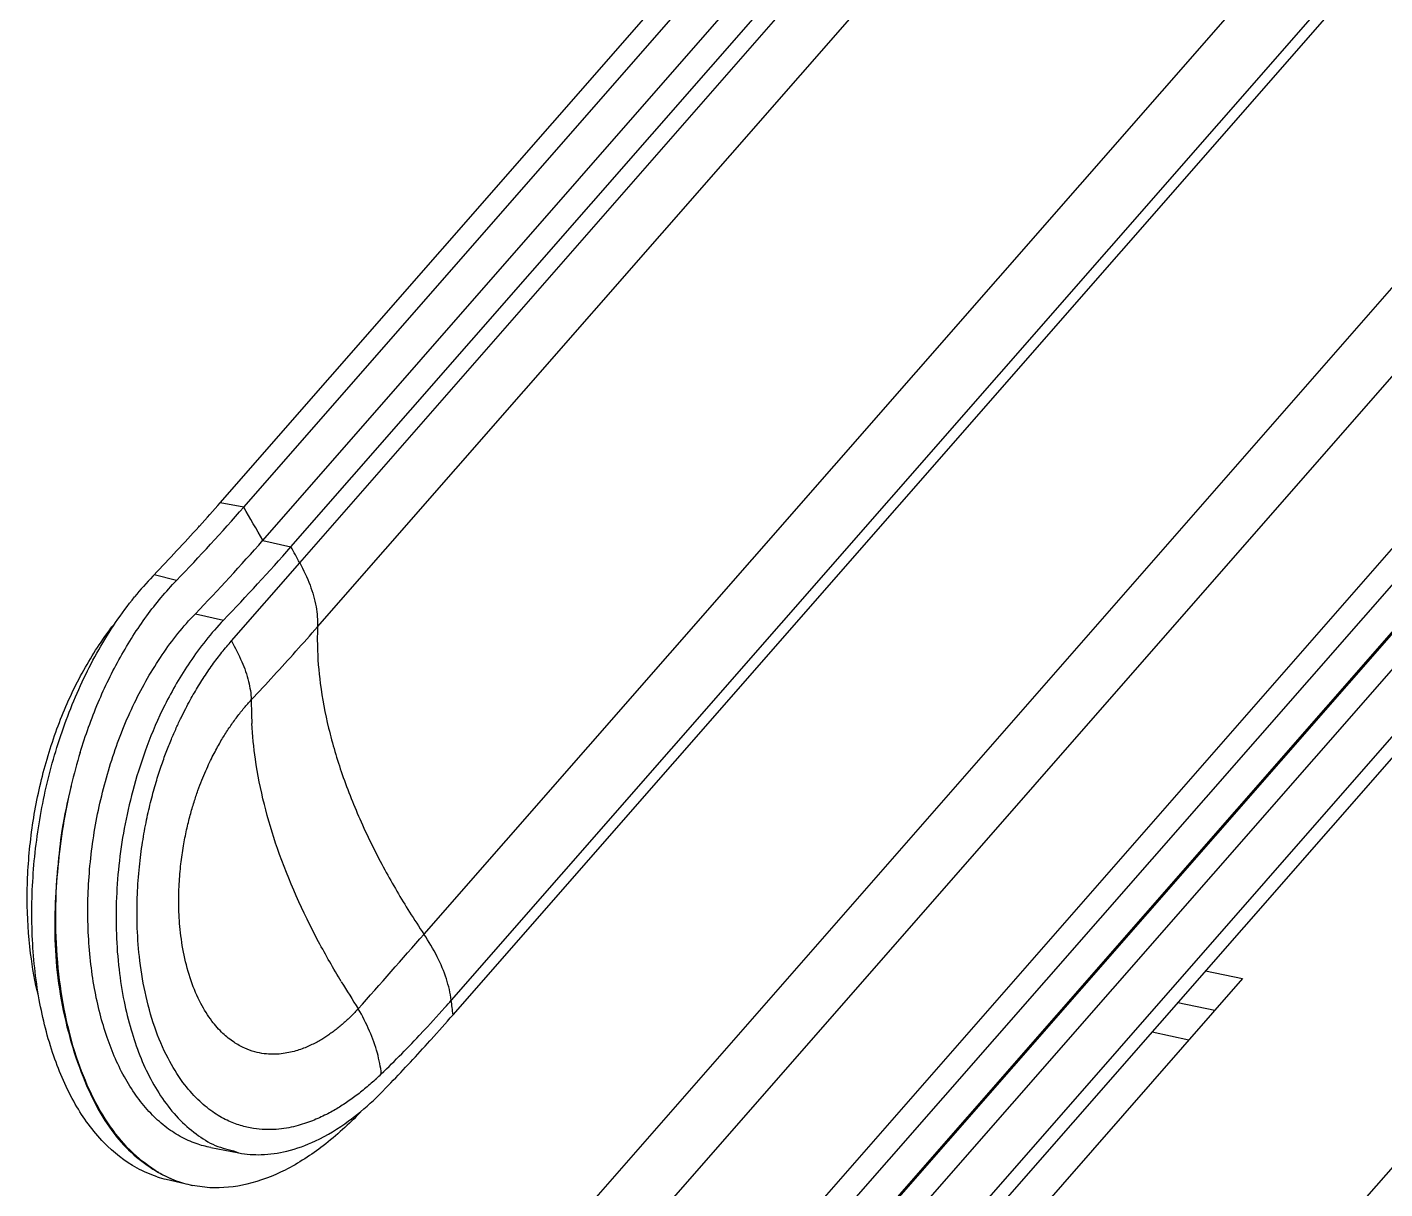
# Model space of a CAD drawing. Header units: millimetres. Extents: x 1786 to 4177, y -2705 to -1639.
# Drawn here: x 3504.39 to 3538.29, y -1787.7 to -1758.7 of the extents above; entities that cross this region are included whole.
import ezdxf

# ---------------------------------------------------------------- set-up
doc = ezdxf.new("R2010")
doc.units = ezdxf.units.MM

# ---------------------------------------------------------------- blocks, each defined once
blk = doc.blocks.new('*u138')
at = {"color": 7, "linetype": 'Continuous'}
for p, q in [((-2.067, -26.009, 0), (54.987, 39.196, 0)), ((-1.38, -26.144, 0), (55.674, 39.061, 0)), ((-0.819, -27.114, 0), (56.234, 38.091, 0)), ((0.007, -27.302, 0), (57.061, 37.903, 0)), ((0.267, -27.773, 0), (57.32, 37.432, 0)), ((0.788, -29.655, 0), (57.842, 35.55, 0)), ((60.968, 26.523, 0), (3.914, -38.682, 0)), ((61.77, 24.581, 0), (4.717, -40.624, 0)), ((4.768, -41.051, 0), (61.822, 24.154, 0)), ((7.448, -55.816, 0), (64.502, 9.389, 0)), ((65.283, 9.223, 0), (8.229, -55.981, 0)), ((9.293, -56.207, 0), (66.347, 8.998, 0)), ((10.07, -56.372, 0), (67.124, 8.833, 0)), ((65.649, 8.259, 0), (8.595, -56.945, 0)), ((67.258, 7.027, 0), (10.205, -58.178, 0)), ((66.955, 6.059, 0), (9.902, -59.146, 0)), ((54.129, 2.605, 0), (5.977, -52.427, 0)), ((50.339, 0.883, 0), (5.33, -50.557, 0)), ((56.191, -18.285, 0), (12.3, -68.446, 0)), ((-1.38, -26.144, 0), (-2.067, -26.009, 0)), ((-2.698, -26.718, 0), (-2.675, -26.692, 0)), ((-0.819, -27.114, 0), (0.007, -27.302, 0)), ((-1.742, -30.07, 0), (0.267, -27.774, 0)), ((-3.351, -28.29, 0), (-4.01, -28.125, 0)), ((-2.8, -29.27, 0), (-1.972, -29.459, 0)), ((26.868, -39.756, 0), (27.952, -39.986, 0)), ((27.952, -39.986, 0), (13.579, -56.412, 0)), ((26.054, -40.686, 0), (27.138, -40.916, 0)), ((4.089, -41.814, 0), (4.125, -41.774, 0)), ((25.298, -41.551, 0), (26.382, -41.781, 0)), ((-2.346, -44.948, 0), (-1.523, -45.105, 0)), ((-3.656, -45.882, 0), (-3.111, -46.009, 0)), ((-2.916, -46.055, 0), (-2.891, -46.06, 0)), ((-2.374, -46.128, 0), (-2.891, -46.06, 0))]:
    blk.add_line(p, q, dxfattribs=at)
for centre, radius, start, end in [((-47.43, 14.169, 0), 61.202, 316.07329, 318.80137), ((-46.459, 12.836, 0), 58.988, 317.92399, 318.81243), ((-45.303, -52.187, 0), 51.063, 29.4083, 30.6655), ((-48.254, 14.467, 0), 61.413, 316.09003, 317.88488), ((-47.097, 13.398, 0), 61.505, 316.07329, 318.80137), ((-47.032, 13.875, 0), 62.515, 316.11843, 318.80179), ((-44.261, -51.992, 0), 50.688, 28.5423, 29.1509), ((3.042, -34.916, 0), 9.791, 136.4227, 141.1526), ((5.226, -37.107, 0), 12.883, 135.7985, 136.0617), ((9.828, -30.005, 0), 9.046, 177.7815, 181.3249), ((10.087, -31.88, 0), 11.244, 179.584, 183.1131), ((9.021, -37.998, 0), 15.899, 162.9772, 166.5846), ((9.783, -38.181, 0), 16.683, 166.5777, 174.937), ((13.614, -39.247, 0), 20.657, 166.2207, 169.9403), ((10.634, -37.968, 0), 17.515, 172.3597, 175.8789), ((23.996, -25.147, 0), 24.217, 212.1432, 213.9793), ((-306.686, 233.368, 0), 412.899, 318.38049, 318.78534), ((25.506, -25.559, 0), 28.066, 211.1495, 213.0644), ((-22.705, -16.633, 0), 36.434, 318.3727, 318.8189), ((-20.975, -43.939, 0), 25.905, 6.4012, 7.3534), ((-22.873, -16.483, 0), 36.659, 316.7859, 318.3712), ((-41.235, -0.796, 0), 61.129, 317.90555, 318.81235), ((-22.956, -16.405, 0), 36.774, 314.1578, 316.7861), ((-42.976, 0.785, 0), 63.481, 316.3279, 317.85096), ((-3.369, -36.581, 0), 8.653, 312.8486, 314.1802), ((-44.102, 1.852, 0), 65.032, 316.14047, 316.33286), ((-2.877, -42.579, 0), 3.393, 252.0237, 256.7317), ((-2.149, -42.685, 0), 3.459, 240.0161, 244.7091), ((-2.188, -42.771, 0), 3.364, 244.682, 253.4322), ((-2.205, -42.819, 0), 3.312, 253.4792, 258.0522)]:
    blk.add_arc(centre, radius, start, end, dxfattribs=at)
for points, start_tangent, end_tangent in [([(0.267, -27.773, 0), (0.568, -28.432, 0), (0.744, -29.066, 0), (0.788, -29.655, 0)], (0.477818, -0.878459), (-0.039632, -0.999214)), ([(-6.182, -33.343, 0), (-5.653, -31.879, 0), (-4.999, -30.541, 0), (-4.227, -29.335, 0), (-3.351, -28.29, 0)], (0.293109, 0.956079), (0.694658, 0.71934)), ([(-3.924, -45.806, 0), (-4.511, -45.554, 0), (-5.487, -44.801, 0), (-6.325, -43.673, 0), (-6.957, -42.262, 0), (-7.384, -40.609, 0), (-7.588, -38.725, 0), (-7.55, -36.769, 0), (-7.281, -34.841, 0), (-6.791, -32.965, 0), (-6.072, -31.161, 0), (-5.141, -29.531, 0), (-4.584, -28.775, 0)], (-0.951229, 0.308485), (0.627854, 0.778331)), ([(-2.346, -44.948, 0), (-2.774, -44.834, 0), (-3.246, -44.622, 0), (-3.693, -44.324, 0), (-4.112, -43.942, 0), (-4.498, -43.478, 0), (-4.844, -42.944, 0), (-5.391, -41.712, 0), (-5.599, -41.02, 0), (-5.763, -40.273, 0), (-5.878, -39.468, 0), (-5.943, -38.625, 0), (-5.913, -36.889, 0), (-5.669, -35.149, 0), (-5.222, -33.463, 0), (-4.586, -31.888, 0), (-3.77, -30.474, 0), (-2.8, -29.27, 0)], (-0.982443, 0.186566), (0.69343, 0.720524)), ([(-1.972, -29.459, 0), (-2.961, -30.691, 0), (-3.697, -31.955, 0), (-4.223, -33.168, 0), (-4.6, -34.329, 0), (-4.862, -35.442, 0), (-5.03, -36.526, 0), (-5.117, -37.607, 0), (-5.12, -38.68, 0), (-5.042, -39.717, 0), (-4.895, -40.656, 0), (-4.689, -41.487, 0), (-4.43, -42.241, 0), (-4.111, -42.938, 0), (-3.713, -43.582, 0), (-3.237, -44.151, 0), (-2.708, -44.6, 0), (-2.138, -44.917, 0), (-1.529, -45.103, 0), (-1.523, -45.105, 0)], (-0.692872, -0.721061), (0.982486, -0.186337)), ([(-7.41, -40.494, 0), (-7.637, -39.246, 0), (-7.737, -37.645, 0), (-7.646, -35.987, 0), (-7.365, -34.341, 0), (-6.898, -32.748, 0), (-6.26, -31.268, 0), (-5.458, -29.943, 0), (-5.218, -29.618, 0)], (-0.236153, 0.971716), (0.612063, 0.790809)), ([(-1.157, -31.798, 0), (-0.496, -31.088, 0), (0.152, -30.373, 0), (0.789, -29.654, 0)], (0.686234, 0.727381), (0.658519, 0.752564)), ([(2.516, -42.926, 0), (2.365, -43.062, 0), (2.209, -43.196, 0), (2.049, -43.326, 0), (1.886, -43.451, 0), (1.72, -43.571, 0), (1.554, -43.683, 0), (1.393, -43.784, 0), (1.229, -43.88, 0), (1.047, -43.978, 0), (0.849, -44.073, 0), (0.636, -44.163, 0), (0.404, -44.247, 0), (0.152, -44.32, 0), (-0.123, -44.378, 0), (-0.422, -44.414, 0), (-0.746, -44.421, 0), (-1.095, -44.388, 0), (-1.469, -44.302, 0), (-1.867, -44.148, 0), (-2.287, -43.903, 0), (-2.723, -43.542, 0), (-3.163, -43.035, 0), (-3.602, -42.327, 0), (-3.992, -41.414, 0), (-4.278, -40.376, 0), (-4.443, -39.339, 0), (-4.508, -38.387, 0), (-4.501, -37.507, 0), (-4.444, -36.704, 0), (-4.35, -35.98, 0), (-4.232, -35.328, 0), (-4.097, -34.742, 0), (-3.953, -34.218, 0), (-3.803, -33.75, 0), (-3.653, -33.331, 0), (-3.504, -32.958, 0), (-3.359, -32.624, 0), (-3.219, -32.324, 0), (-3.082, -32.053, 0), (-2.951, -31.809, 0), (-2.828, -31.592, 0), (-2.704, -31.385, 0), (-2.572, -31.175, 0), (-2.436, -30.97, 0), (-2.298, -30.772, 0), (-2.159, -30.583, 0), (-2.019, -30.403, 0), (-1.88, -30.232, 0), (-1.742, -30.07, 0)], (-0.733216, -0.679996), (0.658722, 0.752386)), ([(-1.742, -30.07, 0), (-1.435, -30.678, 0), (-1.238, -31.26, 0), (-1.156, -31.798, 0)], (0.504185, -0.863596), (0.044249, -0.999021)), ([(0.784, -30.214, 0), (0.869, -31.316, 0), (1.114, -32.63, 0), (1.515, -33.991, 0), (2.068, -35.384, 0), (2.766, -36.795, 0), (3.491, -38.032, 0)], (0.022411, -0.999749), (0.53199, -0.846751)), ([(1.985, -40.871, 0), (1.881, -40.983, 0), (1.772, -41.093, 0), (1.66, -41.201, 0), (1.544, -41.305, 0), (1.425, -41.406, 0), (1.304, -41.502, 0), (1.183, -41.593, 0), (1.065, -41.674, 0), (0.944, -41.752, 0), (0.81, -41.831, 0), (0.665, -41.908, 0), (0.507, -41.981, 0), (0.336, -42.05, 0), (0.149, -42.111, 0), (-0.055, -42.161, 0), (-0.277, -42.196, 0), (-0.517, -42.209, 0), (-0.777, -42.192, 0), (-1.055, -42.136, 0), (-1.351, -42.029, 0), (-1.664, -41.856, 0), (-1.988, -41.598, 0), (-2.314, -41.233, 0), (-2.638, -40.72, 0), (-2.923, -40.056, 0), (-3.13, -39.3, 0), (-3.245, -38.544, 0), (-3.286, -37.849, 0), (-3.274, -37.207, 0), (-3.224, -36.62, 0), (-3.148, -36.09, 0), (-3.055, -35.613, 0), (-2.949, -35.186, 0), (-2.837, -34.803, 0), (-2.722, -34.461, 0), (-2.606, -34.156, 0), (-2.492, -33.883, 0), (-2.381, -33.64, 0), (-2.274, -33.422, 0), (-2.17, -33.225, 0), (-2.07, -33.047, 0), (-1.977, -32.89, 0), (-1.883, -32.74, 0), (-1.782, -32.588, 0), (-1.679, -32.44, 0), (-1.575, -32.298, 0), (-1.47, -32.163, 0), (-1.365, -32.034, 0), (-1.26, -31.912, 0), (-1.157, -31.798, 0)], (-0.673495, -0.739191), (0.681702, 0.73163)), ([(1.487, -40.076, 0), (0.82, -38.903, 0), (-0.387, -36.165, 0), (-1.035, -33.545, 0), (-1.14, -32.49, 0)], (-0.516918, 0.856035), (-0.054189, 0.998531)), ([(-6.835, -36.709, 0), (-6.921, -37.904, 0), (-6.911, -39.157, 0), (-6.768, -40.448, 0), (-6.487, -41.715, 0), (-6.098, -42.875, 0), (-5.636, -43.856, 0), (-5.114, -44.631, 0), (-4.527, -45.228, 0), (-3.878, -45.68, 0)], (-0.109678, -0.993967), (0.873446, -0.48692)), ([(-3.877, -45.68, 0), (-4.626, -45.116, 0), (-5.293, -44.339, 0), (-5.849, -43.385, 0), (-6.288, -42.29, 0), (-6.616, -41.059, 0), (-6.824, -39.685, 0), (-6.899, -38.214, 0), (-6.835, -36.709, 0)], (-0.866199, 0.499699), (0.088134, 0.996109)), ([(4.717, -40.624, 0), (4.573, -39.998, 0), (4.303, -39.344, 0), (3.915, -38.683, 0)], (-0.127964, 0.991779), (-0.558923, 0.82922)), ([(2.662, -42.787, 0), (2.545, -42.173, 0), (2.317, -41.528, 0), (1.985, -40.871, 0)], (-0.099347, 0.995053), (-0.502774, 0.864418)), ([(2.049, -43.897, 0), (2.789, -43.208, 0)], (0.771532, 0.636191), (0.692892, 0.721042)), ([(2.056, -43.904, 0), (0.956, -44.895, 0), (-0.166, -45.61, 0), (-1.283, -46.025, 0), (-2.374, -46.128, 0)], (-0.692708, -0.721218), (-0.998502, 0.05472)), ([(-1.523, -45.105, 0), (-0.862, -45.157, 0), (-0.116, -45.055, 0), (0.728, -44.753, 0), (1.702, -44.166, 0), (2.049, -43.897, 0)], (0.982486, -0.186337), (0.771532, 0.636191)), ([(-3.878, -45.68, 0), (-3.544, -45.851, 0)], (0.866154, -0.499777), (0.912713, -0.408601)), ([(-3.544, -45.851, 0), (-3.21, -45.979, 0)], (0.912713, -0.408601), (0.953225, -0.302263))]:
    blk.add_spline(points, degree=3, dxfattribs=dict(at, start_tangent=start_tangent, end_tangent=end_tangent))

msp = doc.modelspace()

# ---------------------------------------------------------------- block references
at = {"xscale": 0.849999999999909, "yscale": 0.849999999999909, "zscale": 0.849999999999909}
msp.add_blockref('*u138', (3510.972, -1748.465), dxfattribs=at)

doc.saveas('drawing.dxf')
